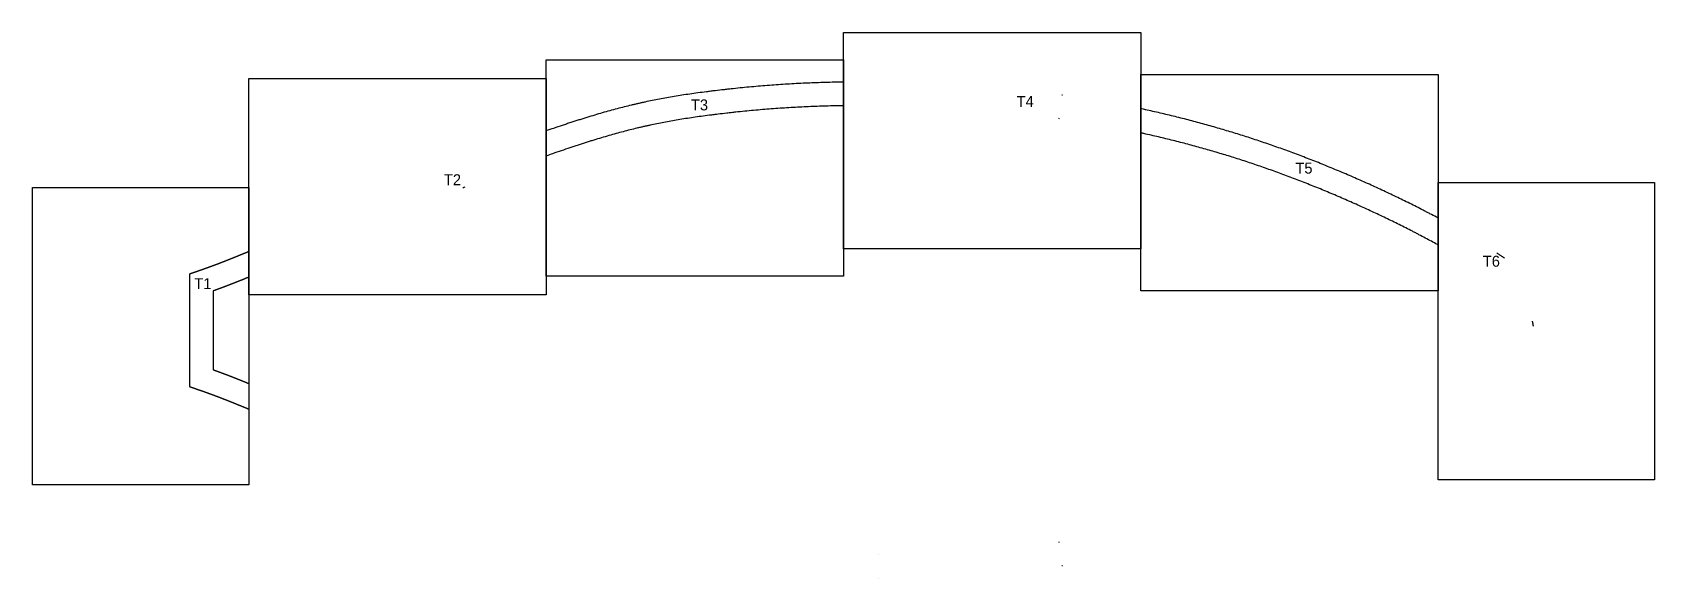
# Model space of a CAD drawing. Header units: inches. Extents: x -258 to 221, y -290 to -19.
# Drawn here: x -19.3 to 220.7, y -102 to -21.2 of the extents above; entities that cross this region are included whole.
import ezdxf

# ---------------------------------------------------------------- set-up
doc = ezdxf.new("R2010")
doc.units = ezdxf.units.IN
doc.header["$MEASUREMENT"] = 0

msp = doc.modelspace()

# ---------------------------------------------------------------- linework, layer by layer
at = {"color": 7, "linetype": 'Continuous', "lineweight": 25}
for p, q in [((133.16, -30.47), (133.03, -30.45)), ((132.71, -33.94), (132.59, -33.92)), ((3.96, -56.93), (3.96, -73.56)), ((7.46, -59.43), (7.46, -71.06)), ((132.59, -96.56), (132.71, -96.55)), ((105.91, -98.46), (105.92, -98.46)), ((133.03, -100.03), (133.16, -100.02)), ((105.96, -101.96), (105.97, -101.96))]:
    msp.add_line(p, q, dxfattribs=at)
for points in [[(100.74, -21.18), (144.74, -21.18), (144.74, -53.18), (100.74, -53.18)], [(56.74, -25.21), (100.74, -25.21), (100.74, -57.21), (56.74, -57.21)], [(12.74, -27.97), (56.74, -27.97), (56.74, -59.97), (12.74, -59.97)], [(144.74, -27.38), (188.74, -27.38), (188.74, -59.38), (144.74, -59.38)], [(-19.26, -44.11), (12.74, -44.11), (12.74, -88.11), (-19.26, -88.11)], [(188.74, -43.38), (220.74, -43.38), (220.74, -87.38), (188.74, -87.38)]]:
    msp.add_lwpolyline(points, close=True)
for points, degree, knots in [([(100.74, -28.52), (100.63, -28.52), (100.07, -28.53), (99.06, -28.55), (97.72, -28.59), (96.4, -28.63), (95.08, -28.69), (93.76, -28.75), (92, -28.85), (89.79, -29), (87.57, -29.19), (85.78, -29.36), (84.66, -29.47), (83.76, -29.57), (82.86, -29.67), (81.98, -29.77), (81.1, -29.88), (80.24, -29.99), (79.2, -30.12), (78.01, -30.29), (76.84, -30.47), (75.7, -30.65), (74.59, -30.85), (73.5, -31.04), (72.45, -31.25), (71.58, -31.43), (70.89, -31.58), (70.38, -31.7), (69.87, -31.82), (69.18, -31.98), (68.31, -32.19), (67.25, -32.47), (66.17, -32.76), (65.06, -33.07), (63.93, -33.4), (62.97, -33.7), (62.19, -33.94), (61.4, -34.19), (60.59, -34.45), (59.76, -34.72), (58.92, -35), (57.92, -35.34), (57.11, -35.62), (56.74, -35.75)], 3, [0.0585151, 0.0585151, 0.0585151, 0.0585151, 0.0624933, 0.0781184, 0.0937435, 0.1093686, 0.1249937, 0.1406189, 0.156244, 0.1874942, 0.2187445, 0.2343696, 0.2499947, 0.2578073, 0.2656198, 0.281245, 0.2890575, 0.2968701, 0.3124952, 0.3281203, 0.3437454, 0.3593706, 0.3749957, 0.3906208, 0.4062459, 0.421871, 0.4296836, 0.4374962, 0.4453087, 0.4531213, 0.4687464, 0.4843715, 0.4999966, 0.5156218, 0.5312469, 0.546872, 0.5546846, 0.5624971, 0.5781222, 0.5859348, 0.5937474, 0.6093725, 0.6227187, 0.6227187, 0.6227187, 0.6227187]), ([(100.74, -32.02), (100.64, -32.02), (100.11, -32.03), (99.14, -32.05), (97.83, -32.08), (96.53, -32.13), (95.24, -32.18), (93.95, -32.25), (92.22, -32.34), (90.06, -32.49), (87.88, -32.67), (86.13, -32.84), (85.02, -32.95), (84.14, -33.05), (83.26, -33.15), (82.39, -33.25), (81.53, -33.35), (80.69, -33.46), (79.68, -33.59), (78.51, -33.76), (77.38, -33.93), (76.27, -34.11), (75.2, -34.29), (74.16, -34.48), (73.14, -34.68), (72.31, -34.86), (71.65, -35), (71.16, -35.11), (70.67, -35.22), (70.01, -35.38), (69.17, -35.59), (68.15, -35.85), (67.1, -36.14), (66.03, -36.44), (64.93, -36.76), (63.99, -37.04), (63.24, -37.28), (62.46, -37.52), (61.67, -37.78), (60.86, -38.04), (60.04, -38.32), (58.99, -38.67), (57.82, -39.08), (57.07, -39.34), (56.74, -39.46)], 3, [0.0590676, 0.0590676, 0.0590676, 0.0590676, 0.0625031, 0.0781281, 0.093753, 0.1093779, 0.1250029, 0.1406278, 0.1562528, 0.1875027, 0.2187525, 0.2343775, 0.2500024, 0.2578149, 0.2656274, 0.2812523, 0.2890648, 0.2968772, 0.3125022, 0.3281271, 0.3437521, 0.359377, 0.375002, 0.3906269, 0.4062518, 0.4218768, 0.4296893, 0.4375017, 0.4453142, 0.4531267, 0.4687516, 0.4843766, 0.5000015, 0.5156264, 0.5312514, 0.5468763, 0.5546888, 0.5625013, 0.5781262, 0.5859387, 0.5937511, 0.6093761, 0.625001, 0.6366288, 0.6366288, 0.6366288, 0.6366288]), ([(188.74, -48.64), (188.65, -48.6), (188.25, -48.38), (187.68, -48.08), (187.02, -47.74), (186.36, -47.39), (185.53, -46.97), (184.52, -46.47), (183.51, -45.97), (182.15, -45.31), (180.42, -44.49), (178.28, -43.52), (176.13, -42.57), (173.97, -41.65), (172.17, -40.91), (170.73, -40.33), (169.29, -39.77), (167.5, -39.09), (165.38, -38.31), (163.25, -37.57), (161.48, -36.98), (160.07, -36.52), (159.02, -36.19), (157.96, -35.87), (156.54, -35.44), (154.75, -34.93), (152.93, -34.43), (151.47, -34.05), (150.36, -33.77), (149.25, -33.5), (148.15, -33.23), (147.05, -32.97), (145.95, -32.73), (145.18, -32.56), (144.78, -32.47), (144.74, -32.46)], 3, [0.1829995, 0.1829995, 0.1829995, 0.1829995, 0.1874909, 0.2031164, 0.2109291, 0.2187418, 0.2343672, 0.2499927, 0.2656181, 0.2812435, 0.3124944, 0.3437452, 0.3749961, 0.406247, 0.4374978, 0.4531232, 0.4687487, 0.4999995, 0.5312504, 0.5625012, 0.5937521, 0.6093775, 0.625003, 0.6406284, 0.6562538, 0.6875047, 0.7187555, 0.734381, 0.7500064, 0.7656318, 0.7812573, 0.7968827, 0.8125081, 0.8281335, 0.8298899, 0.8298899, 0.8298899, 0.8298899]), ([(188.74, -52.63), (188.7, -52.6), (188.37, -52.42), (187.74, -52.08), (186.83, -51.59), (186.05, -51.18), (185.41, -50.84), (184.76, -50.51), (183.95, -50.09), (182.97, -49.6), (181.98, -49.12), (180.64, -48.47), (178.94, -47.67), (176.84, -46.71), (174.74, -45.78), (172.62, -44.88), (170.85, -44.15), (169.44, -43.59), (168.03, -43.03), (166.28, -42.37), (164.2, -41.61), (162.12, -40.88), (160.39, -40.3), (159.01, -39.86), (157.98, -39.53), (156.94, -39.22), (155.56, -38.8), (153.8, -38.3), (152.03, -37.81), (150.6, -37.44), (149.51, -37.16), (148.43, -36.9), (147.35, -36.64), (146.27, -36.39), (145.4, -36.19), (144.89, -36.08), (144.74, -36.04)], 3, [0.1538315, 0.1538315, 0.1538315, 0.1538315, 0.1562575, 0.1718822, 0.1875069, 0.2031315, 0.2109439, 0.2187562, 0.2343809, 0.2500056, 0.2656302, 0.2812549, 0.3125043, 0.3437536, 0.375003, 0.4062523, 0.4375017, 0.4531263, 0.468751, 0.5000004, 0.5312497, 0.5624991, 0.5937484, 0.6093731, 0.6249978, 0.6406225, 0.6562471, 0.6874965, 0.7187458, 0.7343705, 0.7499952, 0.7656199, 0.7812445, 0.7968692, 0.8124939, 0.819116, 0.819116, 0.819116, 0.819116]), ([(44.74, -44.07), (44.64, -44.11), (44.54, -44.15), (44.44, -44.19), (44.43, -44.19)], 3, [0.762993121, 0.762993121, 0.762993121, 0.762993121, 0.765625506, 0.765712592, 0.765712592, 0.765712592, 0.765712592]), ([(12.74, -53.61), (12.73, -53.61), (12.58, -53.67), (12.3, -53.79), (12.07, -53.88), (11.9, -53.95), (11.77, -54), (11.66, -54.05), (11.59, -54.08), (11.55, -54.09), (11.53, -54.1), (11.51, -54.11), (11.5, -54.12), (11.48, -54.12), (11.44, -54.14), (11.36, -54.17), (11.23, -54.23), (11.08, -54.29), (10.9, -54.36), (10.65, -54.46), (10.37, -54.57), (10.1, -54.68), (9.86, -54.78), (9.7, -54.84), (9.58, -54.89), (9.51, -54.92), (9.47, -54.93), (9.45, -54.94), (9.43, -54.95), (9.39, -54.96), (9.35, -54.98), (9.27, -55.01), (9.14, -55.06), (8.96, -55.13), (8.7, -55.23), (8.35, -55.37), (7.94, -55.52), (7.64, -55.63), (7.49, -55.69), (7.42, -55.72), (7.39, -55.73), (7.37, -55.73), (7.33, -55.75), (7.27, -55.77), (7.18, -55.81), (7.06, -55.85), (6.92, -55.9), (6.78, -55.95), (6.64, -56), (6.5, -56.05), (6.36, -56.1), (6.19, -56.16), (5.94, -56.25), (5.7, -56.33), (5.53, -56.39), (5.4, -56.44), (5.32, -56.47), (5.23, -56.5), (5.07, -56.55), (4.82, -56.64), (4.32, -56.8), (3.96, -56.93)], 2, [0.547537, 0.547537, 0.547537, 0.5485643, 0.5654432, 0.5823222, 0.5949814, 0.6034208, 0.6118603, 0.6181899, 0.6213547, 0.6234646, 0.6247832, 0.6253107, 0.6261019, 0.6276843, 0.6308491, 0.6371787, 0.6456182, 0.6540576, 0.6667168, 0.6835958, 0.7004747, 0.7173537, 0.7300129, 0.7384523, 0.7447819, 0.7479467, 0.7495291, 0.7505841, 0.7521665, 0.7542763, 0.7574411, 0.7637707, 0.7722102, 0.7848694, 0.8017483, 0.8270668, 0.8523852, 0.8650444, 0.871374, 0.8740113, 0.8750662, 0.8766486, 0.8798134, 0.8840332, 0.8903628, 0.8988022, 0.9072417, 0.9156812, 0.9241206, 0.9325601, 0.9409996, 0.9536588, 0.9705377, 0.9831969, 0.9916364, 0.997966, 1.0021857, 1.0085153, 1.0211745, 1.0380535, 1.0802508, 1.0802508, 1.0802508]), ([(198.56, -54.59), (198.53, -54.57), (198.48, -54.53), (198.39, -54.47), (198.28, -54.39), (198.16, -54.31), (198.03, -54.22), (197.86, -54.11), (197.66, -53.98), (197.51, -53.87), (197.42, -53.81), (197.39, -53.8)], 3, [-0.0000142, -0.0000142, -0.0000142, -0.0000142, 0.00096239, 0.00193898, 0.00389216, 0.00584533, 0.00779851, 0.01170487, 0.01561123, 0.01951758, 0.02098932, 0.02098932, 0.02098932, 0.02098932]), ([(12.74, -57.39), (12.74, -57.39), (12.69, -57.41), (12.58, -57.46), (12.41, -57.52), (12.19, -57.61), (11.94, -57.72), (11.69, -57.82), (11.44, -57.91), (11.23, -58), (11.08, -58.06), (10.97, -58.1), (10.86, -58.14), (10.8, -58.17), (10.76, -58.18), (10.73, -58.2), (10.7, -58.21), (10.66, -58.23), (10.58, -58.25), (10.47, -58.3), (10.34, -58.35), (10.18, -58.41), (9.95, -58.5), (9.7, -58.6), (9.45, -58.69), (9.2, -58.79), (8.99, -58.87), (8.84, -58.92), (8.73, -58.96), (8.67, -58.99), (8.63, -59), (8.6, -59.01), (8.57, -59.02), (8.53, -59.04), (8.46, -59.07), (8.34, -59.11), (8.18, -59.16), (8, -59.23), (7.84, -59.29), (7.74, -59.33), (7.68, -59.35), (7.64, -59.36), (7.54, -59.4), (7.46, -59.43)], 2, [0.6304376, 0.6304376, 0.6304376, 0.630564, 0.6360791, 0.6434326, 0.6544629, 0.6691699, 0.6838769, 0.6985839, 0.7132909, 0.7243212, 0.7316747, 0.7390282, 0.7445433, 0.7473009, 0.7491393, 0.7509777, 0.752816, 0.7555736, 0.7610887, 0.7684422, 0.7757957, 0.786826, 0.801533, 0.81624, 0.830947, 0.845654, 0.8566843, 0.8640378, 0.8695529, 0.8723105, 0.8741489, 0.8759873, 0.8778256, 0.8805832, 0.8860983, 0.8934518, 0.9044821, 0.9155123, 0.9228659, 0.9274618, 0.9293002, 0.9320577, 0.9412496, 0.9412496, 0.9412496]), ([(202.81, -64.63), (202.81, -64.61), (202.81, -64.57), (202.8, -64.52), (202.8, -64.48), (202.79, -64.45), (202.79, -64.43), (202.79, -64.41), (202.78, -64.38), (202.78, -64.32), (202.76, -64.26), (202.75, -64.2), (202.74, -64.15), (202.73, -64.11), (202.72, -64.07), (202.71, -64.03), (202.71, -64.01), (202.7, -63.99), (202.7, -63.98), (202.7, -63.96), (202.69, -63.94), (202.68, -63.92), (202.68, -63.9), (202.68, -63.89)], 3, [0.0023835, 0.0023835, 0.0023835, 0.0023835, 0.0644018, 0.12642, 0.1884382, 0.2194473, 0.2504564, 0.2814655, 0.3124747, 0.3744929, 0.4985293, 0.5605475, 0.6225658, 0.684584, 0.7466022, 0.8086204, 0.8396295, 0.8551341, 0.8706386, 0.9016478, 0.9326569, 0.963666, 0.9946751, 0.9946751, 0.9946751, 0.9946751]), ([(7.46, -71.06), (7.51, -71.08), (7.6, -71.11), (7.74, -71.16), (7.96, -71.24), (8.18, -71.32), (8.34, -71.38), (8.45, -71.42), (8.53, -71.45), (8.57, -71.46), (8.6, -71.47), (8.63, -71.48), (8.67, -71.5), (8.73, -71.52), (8.84, -71.56), (8.99, -71.62), (9.2, -71.7), (9.45, -71.79), (9.7, -71.89), (9.95, -71.98), (10.17, -72.07), (10.34, -72.13), (10.47, -72.19), (10.58, -72.23), (10.65, -72.26), (10.7, -72.28), (10.73, -72.29), (10.76, -72.3), (10.79, -72.31), (10.86, -72.34), (10.96, -72.38), (11.08, -72.43), (11.23, -72.49), (11.44, -72.57), (11.69, -72.67), (11.94, -72.77), (12.19, -72.87), (12.41, -72.96), (12.57, -73.03), (12.69, -73.07), (12.74, -73.09), (12.74, -73.1)], 2, [0.058636, 0.058636, 0.058636, 0.0641517, 0.0696675, 0.080699, 0.0954076, 0.1064391, 0.1137935, 0.1193092, 0.1220671, 0.1239057, 0.1257442, 0.1275828, 0.1303407, 0.1358565, 0.1432108, 0.1542423, 0.168951, 0.1836596, 0.1983683, 0.213077, 0.2241085, 0.2314628, 0.2388171, 0.2443329, 0.2470907, 0.2489293, 0.2507679, 0.2526065, 0.2553644, 0.2608801, 0.2682345, 0.2755888, 0.2866203, 0.301329, 0.3160376, 0.3307463, 0.345455, 0.3564865, 0.3638408, 0.3693565, 0.3695607, 0.3695607, 0.3695607]), ([(3.96, -73.56), (4.32, -73.68), (4.83, -73.85), (5.08, -73.94), (5.24, -73.99), (5.33, -74.03), (5.46, -74.07), (5.69, -74.15), (5.96, -74.24), (6.19, -74.32), (6.3, -74.36), (6.35, -74.38), (6.4, -74.4), (6.55, -74.45), (6.75, -74.52), (6.93, -74.59), (7.07, -74.64), (7.19, -74.68), (7.28, -74.72), (7.35, -74.74), (7.39, -74.76), (7.43, -74.77), (7.51, -74.8), (7.65, -74.86), (7.89, -74.94), (8.16, -75.05), (8.44, -75.15), (8.72, -75.26), (8.97, -75.36), (9.15, -75.43), (9.28, -75.48), (9.36, -75.51), (9.41, -75.53), (9.45, -75.54), (9.48, -75.56), (9.52, -75.57), (9.59, -75.6), (9.71, -75.65), (9.87, -75.71), (10.11, -75.81), (10.39, -75.92), (10.67, -76.03), (10.95, -76.15), (11.2, -76.25), (11.37, -76.32), (11.45, -76.35), (11.49, -76.37), (11.52, -76.38), (11.54, -76.38), (11.56, -76.39), (11.6, -76.41), (11.67, -76.44), (11.78, -76.49), (11.91, -76.54), (12.08, -76.61), (12.31, -76.7), (12.59, -76.82), (12.74, -76.88), (12.74, -76.88)], 2, [-0.0791038, -0.0791038, -0.0791038, -0.0369508, -0.0200896, -0.0074437, -0.0011207, 0.0030946, 0.0136328, 0.030494, 0.0473552, 0.0578934, 0.0610549, 0.0631625, 0.0684317, 0.0810776, 0.0937235, 0.1021541, 0.1105846, 0.1169076, 0.1211229, 0.1242844, 0.126392, 0.1295535, 0.1358764, 0.1485223, 0.1653835, 0.1822447, 0.1991059, 0.2159671, 0.228613, 0.2370436, 0.2433665, 0.246528, 0.2486357, 0.2507433, 0.2528509, 0.2560124, 0.2623354, 0.270766, 0.2834119, 0.300273, 0.3171342, 0.3339954, 0.3508566, 0.3635025, 0.3698255, 0.3729869, 0.3745677, 0.3756215, 0.3772022, 0.3793099, 0.3824714, 0.3887943, 0.3972249, 0.4056555, 0.4183014, 0.4351626, 0.4520238, 0.4524596, 0.4524596, 0.4524596])]:
    msp.add_open_spline(points, degree=degree, knots=knots, dxfattribs=at)

# ---------------------------------------------------------------- texts
at = {"color": 3}
for s, p in [('T3', (78.17, -32.71)), ('T4', (126.35, -32.2)), ('T5', (167.6, -42.06)), ('T2', (41.62, -43.78)), ('T6', (195.33, -55.83)), ('T1', (4.69, -59.15))]:
    msp.add_text(s, height=1.624, dxfattribs=at).set_placement(p)

doc.saveas('drawing.dxf')
